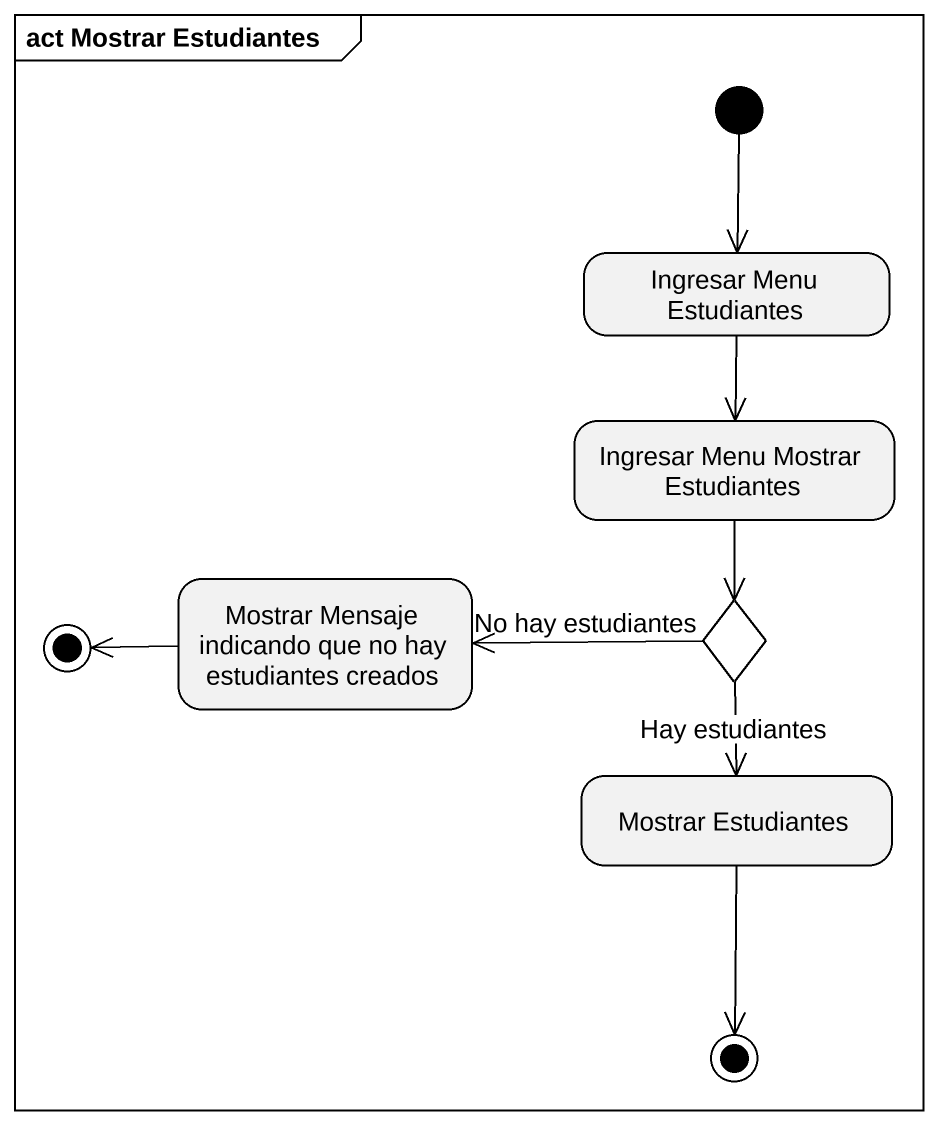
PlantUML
@startuml
mainframe act Mostrar Estudiantes
hide empty description
state "Ingresar Menu Estudiantes" as Ingresar_Menu_Estudiantes
state "Ingresar Menu Mostrar Estudiantes" as Ingresar_Menu_Mostrar
state final1 <<end>>
state "Mostrar Mensaje indicando que no hay estudiantes creados" as Mostrar_Mensaje_indicando
state choice1 <<choice>>
state "Mostrar Estudiantes" as Mostrar_Estudiantes
state final2 <<end>>
[*] --> Ingresar_Menu_Estudiantes
Ingresar_Menu_Estudiantes --> Ingresar_Menu_Mostrar
Ingresar_Menu_Mostrar --> choice1
Mostrar_Mensaje_indicando -left-> final1
choice1 -left-> Mostrar_Mensaje_indicando : No hay estudiantes
choice1 --> Mostrar_Estudiantes : Hay estudiantes
Mostrar_Estudiantes --> final2
@enduml
